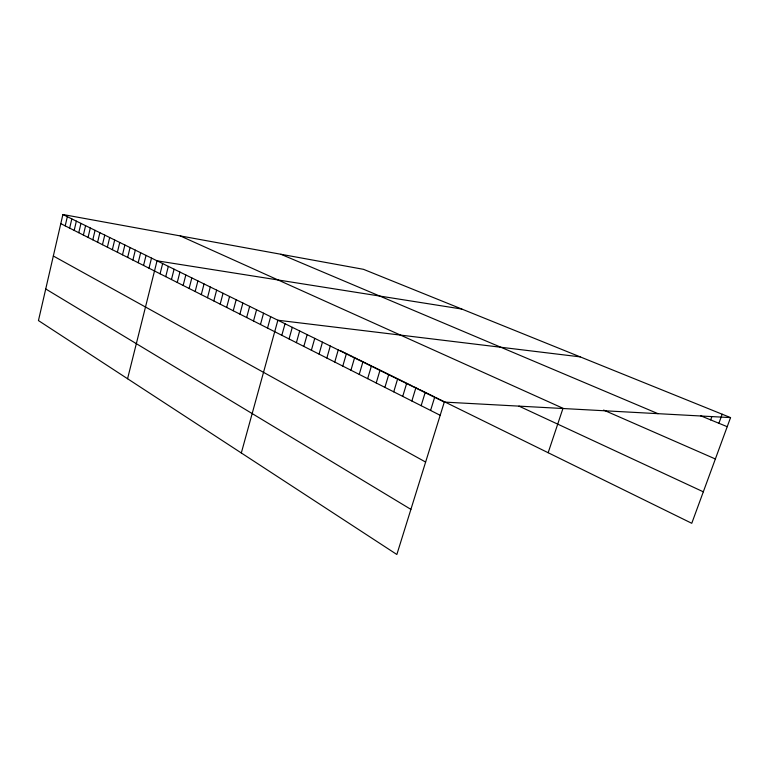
<?xml version="1.0" encoding="UTF-8"?>
<svg xmlns="http://www.w3.org/2000/svg" width="769" height="769" viewBox="0 0 769 769"><rect width="100%" height="100%" fill="white"/><g stroke="black" fill="none" stroke-linecap="round" stroke-linejoin="round"><path stroke-width="1.15" d="M730.55 417.605L363.477 269.323L62.895 214.513L38.45 320.577L396.852 554.487L444.299 402.081L730.55 417.605L691.764 523.295L440.06 399.601M65.202 225.865L67.326 216.695M69.671 228.114L71.815 218.905M74.189 230.402L76.352 221.136M78.765 232.709L80.947 223.395M83.388 235.045L85.59 225.682M88.07 237.41L90.3 227.989M92.809 239.813L95.058 230.335M97.605 242.235L99.874 232.699M102.46 244.686L104.757 235.103M107.381 247.166L109.688 237.534M112.351 249.685L114.687 239.986M117.388 252.222L119.753 242.475M122.492 254.808L124.876 245.003M127.664 257.413L130.067 247.551M132.893 260.057L135.325 250.136M138.189 262.729L140.65 252.751M143.553 265.44L146.043 255.404M148.994 268.189L151.503 258.096M127.567 378.742L157.039 260.816L461.784 309.042M160.077 273.793L162.643 263.575M165.729 276.648L168.324 266.362M171.458 279.541L174.082 269.198M177.264 282.473L179.917 272.063M183.147 285.443L185.829 274.975M189.116 288.462L191.827 277.917M195.153 291.509L197.902 280.906M201.286 294.604L204.054 283.934M207.495 297.747L210.302 287.01M213.801 300.929L216.637 290.124M220.184 304.159L223.048 293.277M226.663 307.427L229.566 296.478M233.238 310.743L236.17 299.727M239.899 314.117L242.869 303.024M246.657 317.53L249.665 306.37M253.52 321L256.567 309.753M260.48 324.508L263.556 313.194M267.545 328.084L270.659 316.693M241.312 452.979L277.869 320.231L580.201 356.874M281.829 335.294L285.03 323.759M289.057 338.946L292.287 327.325M296.392 342.657L299.67 330.949M303.832 346.415L307.148 334.63M311.387 350.231L314.752 338.37M319.058 354.105L322.461 342.167M326.844 358.037L330.295 346.012M334.755 362.036L338.245 349.924M342.791 366.092L346.329 353.903M350.943 370.216L354.528 357.931M359.238 374.397L362.862 362.036M367.659 378.656L371.34 366.198M376.214 382.981L379.944 370.427M384.904 387.374L388.691 374.734M393.738 391.834L397.573 379.098M402.725 396.371L406.609 383.548M411.857 400.985L415.798 388.066M421.143 405.676L425.142 392.661M430.582 410.444L434.639 397.333M548.153 452.72L562.677 409.281M710.671 419.893L711.892 416.519M718.89 423.277L722.197 414.231M700.53 415.721L727.214 426.699M280.877 254.27L658.004 413.674M603.627 410.069L715.372 458.978M180.225 235.91L563.6 408.55M518.969 406.119L703.318 491.814M340.052 350.462L343.724 352.26M344.637 352.711L348.328 354.528M349.261 354.98L352.99 356.816M353.923 357.268L357.681 359.123M358.623 359.584L362.42 361.449M363.372 361.92L367.197 363.795M368.159 364.266L372.023 366.169M372.994 366.64L396.814 378.348M397.833 378.848L402.937 381.357M403.965 381.866L412.251 385.942M413.289 386.451L418.547 389.027M419.605 389.556L434.61 396.919M435.514 397.371L439.157 399.159M62.895 214.513L444.299 402.081M60.789 223.635L440.185 415.298M53.33 256.01L425.622 462.063M45.736 288.971L410.896 509.376"/></g></svg>
